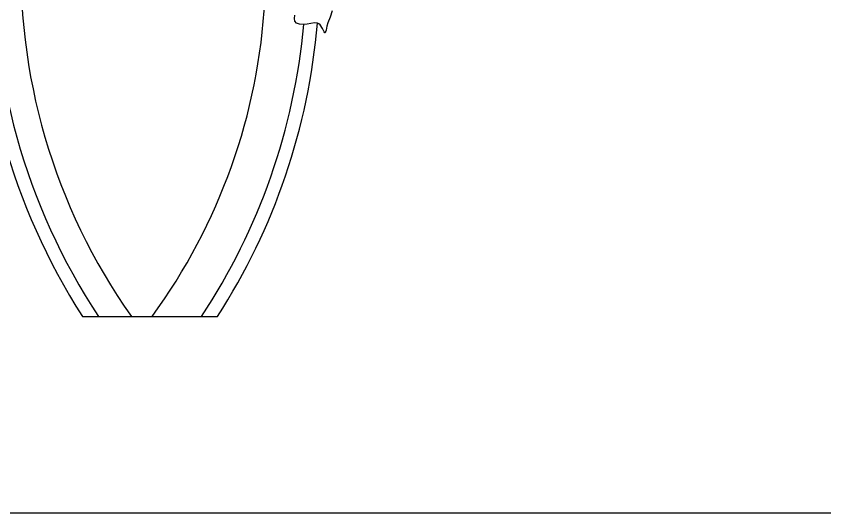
# Model space of a CAD drawing. Header units: millimetres. Extents: x 12377 to 30673, y 89761 to 101952.
# Drawn here: x 27005 to 27578, y 96080 to 96432 of the extents above; entities that cross this region are included whole.
import ezdxf

# ---------------------------------------------------------------- set-up
doc = ezdxf.new("R2010")
doc.units = ezdxf.units.MM
doc.layers.add('www.cad-blocks.net', color=7, linetype='Continuous')

# ---------------------------------------------------------------- blocks, each defined once
blk = doc.blocks.new('A$C2176212A')
at = {"extrusion": (0, 0, -1)}
for p, q in [((402.46, 211.2), (402.77, 213.52)), ((429.15, 216.53), (427.74, 212.07)), ((402.75, 209.27), (402.46, 211.2)), ((403.99, 207.94), (402.75, 209.27)), ((406.03, 207.17), (403.99, 207.94)), ((408.59, 206.9), (406.03, 207.17)), ((411.37, 207.06), (408.59, 206.9)), ((416.61, 208.03), (411.37, 207.06)), ((418.83, 207.93), (416.61, 208.03)), ((419.83, 207.48), (418.83, 207.93)), ((420.73, 206.66), (419.83, 207.48)), ((422.25, 204.14), (420.73, 206.66)), ((426.04, 208.02), (425.37, 205.72)), ((427.74, 212.07), (426.04, 208.02)), ((423.43, 201.74), (422.25, 204.14)), ((423.88, 201.08), (423.43, 201.74)), ((424.26, 201.06), (423.88, 201.08)), ((424.57, 201.74), (424.26, 201.06)), ((424.84, 202.92), (424.57, 201.74)), ((425.37, 205.72), (424.84, 202.92))]:
    blk.add_line(p, q, dxfattribs=at)
blk.add_line((252.13, 0), (347.97, 0))
for centre, radius, start, end in [((635.53, 246.51), 446.23, 177.52926, 213.53362), ((635.53, 246.51), 427.06, 177.25135, 215.25542), ((635.53, 246.51), 455.82, 178.00786, 212.73881), ((-35.44, 246.51), 417.48, 323.80931, 356.93848), ((-35.44, 246.51), 446.23, 326.46638, 354.91078), ((-35.44, 246.51), 455.82, 327.26119, 355.14505)]:
    blk.add_arc(centre, radius, start, end)
blk = doc.blocks.new('FORMAT')
at = {"layer": 'www.cad-blocks.net', "color": 155, "true_color": 0x546d8e}
blk.add_line((13495.8, 96080.21), (30672.75, 96080.21), dxfattribs=at)

msp = doc.modelspace()

# ---------------------------------------------------------------- block references
msp.add_blockref('A$C2176212A', (26800.02, 96219.36))
at = {"layer": 'www.cad-blocks.net'}
msp.add_blockref('FORMAT', (0, 0), dxfattribs=at)

doc.saveas('drawing.dxf')
